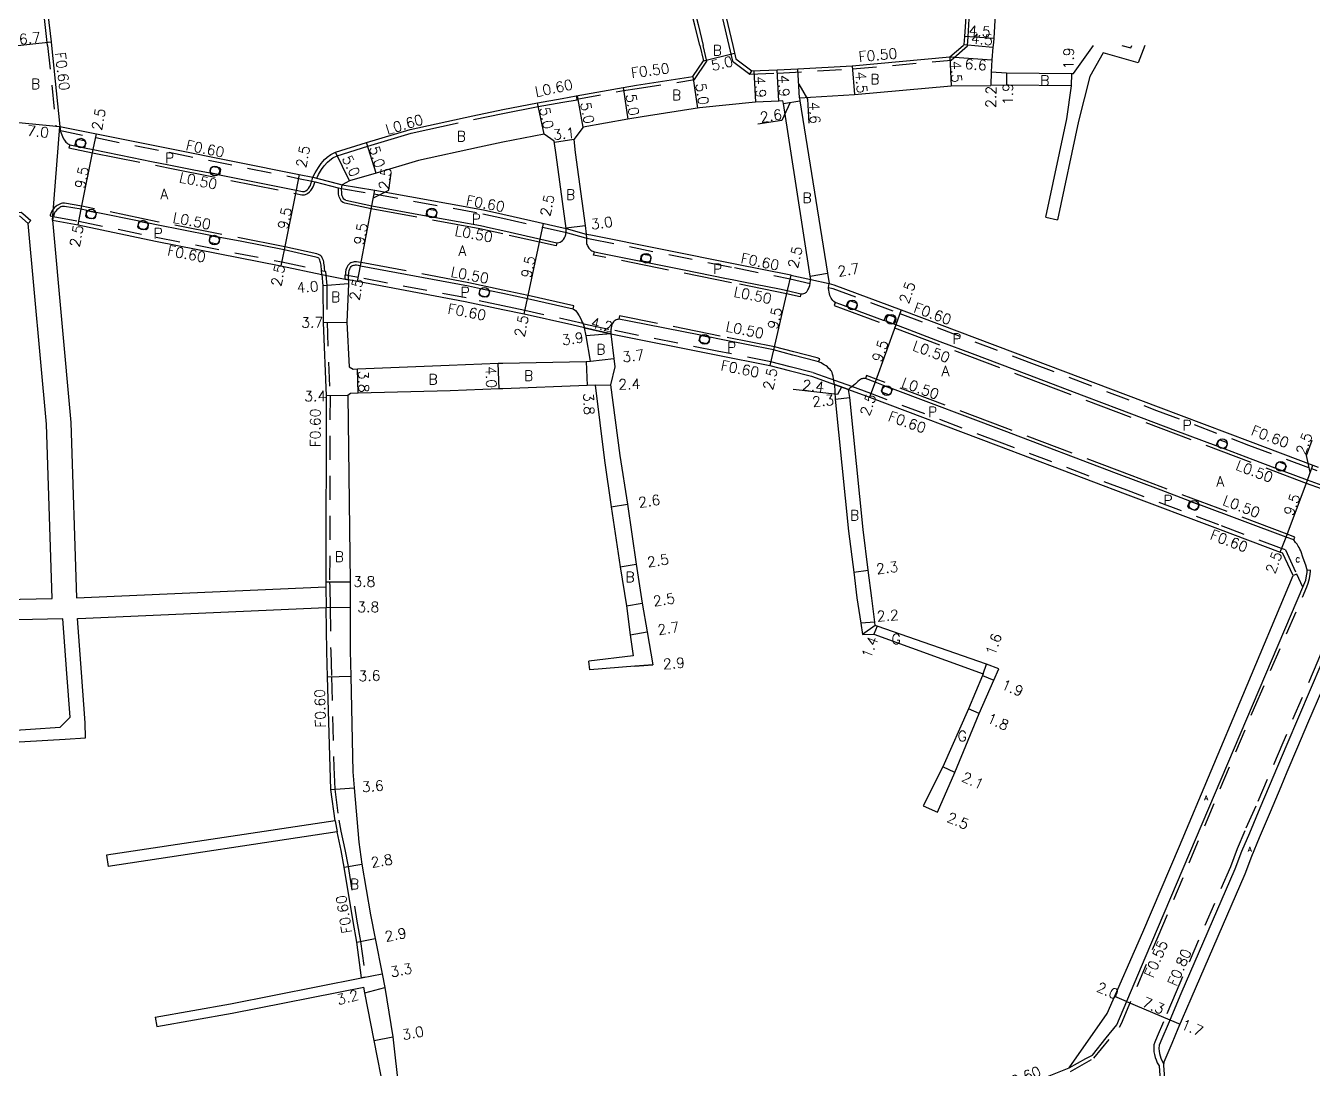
# Model space of a CAD drawing. Header units: metres. Extents: x -2400 to -1599, y -109200 to -108600.
# Drawn here: x -1957.2 to -1756.3, y -109006.1 to -108843.2 of the extents above; entities that cross this region are included whole.
import ezdxf

# ---------------------------------------------------------------- set-up
doc = ezdxf.new("R2010")
doc.units = ezdxf.units.M
doc.header["$LTSCALE"] = 2.5
doc.linetypes.add('22320', pattern=[2.5, 1.5, -1])
doc.linetypes.add('22330', pattern=[4, 3, -1])
doc.layers.get('0').update_dxf_attribs({"color": 150, "lineweight": 50})
for name, color, linetype in [('2101000', 7, 'Continuous'), ('2101001', 1, 'Continuous'), ('2102000', 4, 'Continuous'), ('2102001', 191, 'Continuous'), ('2213000', 3, 'Continuous'), ('2227000', 1, 'Continuous'), ('2232000', 120, '22320'), ('2233000', 120, '22330'), ('2236000', 3, 'Continuous'), ('2238000', 3, 'Continuous'), ('9107000', 4, 'Continuous'), ('9201100', 215, 'Continuous'), ('9201500', 222, 'Continuous'), ('9201600', 215, 'Continuous'), ('9202100', 82, 'Continuous'), ('9202200', 82, 'Continuous'), ('9203500', 155, 'Continuous')]:
    doc.layers.add(name, color=color, linetype=linetype)
doc.styles.add('Dm_Anotation', font='txt.shx', dxfattribs={"bigfont": 'pscdm.shx'})

# ---------------------------------------------------------------- blocks, each defined once
blk = doc.blocks.new('223800')
at = {"color": 0, "linetype": 'Continuous'}
blk.add_circle((0, 0), 0.75, dxfattribs=at)

msp = doc.modelspace()

# ---------------------------------------------------------------- linework, layer by layer
at = {"layer": '2101000'}
for points in [[(-1908.98, -108776.72), (-1916.37, -108777.68), (-1918.15, -108777.94), (-1930.75, -108779.24), (-1938.07, -108780.11), (-1959.38, -108782.37), (-1960.82, -108784.17), (-1959.71, -108793.77), (-1957.76, -108809.19), (-1956.15, -108821.52), (-1953.26, -108845.77), (-1953.19, -108846.31)], [(-1852.01, -108846.31), (-1852.76, -108843.17), (-1855.01, -108834.55), (-1857.2, -108825.4), (-1859.71, -108815.52), (-1862.52, -108804.13), (-1865.64, -108791.4), (-1864.84, -108787.3), (-1863.26, -108780.38), (-1863.03, -108779.34)], [(-1810.91, -108846.31), (-1810.73, -108846.16), (-1810.63, -108844.93), (-1810.39, -108841.15), (-1809.61, -108833.57), (-1809.08, -108828.33), (-1808.25, -108824.86), (-1809.74, -108822.26), (-1814.26, -108820.9), (-1822.47, -108818.2), (-1830.6, -108818.74), (-1851.05, -108819.91), (-1852.82, -108822.33), (-1852.35, -108824.2), (-1850.16, -108833.33), (-1847.91, -108841.96), (-1846.87, -108846.31)], [(-1803.13, -108828.85), (-1804.5, -108828.79), (-1805.04, -108834.04), (-1805.9, -108841.44), (-1806.14, -108845.22), (-1806.23, -108846.31)], [(-1953.19, -108846.31), (-1951.89, -108858.97), (-1946.17, -108860.12), (-1934.71, -108862.41), (-1914.51, -108866.47), (-1912.38, -108866.9), (-1912.03, -108866.19), (-1911.54, -108865.35), (-1911.09, -108864.73), (-1910.56, -108864.14), (-1910.14, -108863.73), (-1909.58, -108863.34), (-1908.86, -108862.97), (-1904.02, -108861.47), (-1897.19, -108859.44), (-1887.45, -108857.3), (-1882.77, -108856.31)], [(-1852.01, -108846.31), (-1851.45, -108848.7)], [(-1846.87, -108846.31), (-1846.37, -108848.43), (-1843.9, -108850.3)], [(-1843.9, -108850.3), (-1839.91, -108850.12), (-1836.7, -108849.95), (-1828.22, -108849.49), (-1813, -108848.12), (-1810.91, -108846.31)], [(-1806.23, -108846.31), (-1806.25, -108846.57), (-1806.42, -108848.58), (-1806.53, -108850.43), (-1804.14, -108850.6), (-1793.97, -108850.7), (-1793.71, -108850.7)], [(-1853.12, -108851.19), (-1851.45, -108848.7)], [(-1882.77, -108856.31), (-1877.35, -108855.27), (-1873.5, -108854.59), (-1871.29, -108854.2), (-1863.99, -108852.86), (-1861.87, -108852.53), (-1853.12, -108851.19)], [(-1836.46, -108854.49), (-1827.87, -108853.98), (-1812.77, -108852.61), (-1806.58, -108852.58)], [(-1793.99, -108852.6), (-1804.14, -108852.5), (-1806.58, -108852.58)], [(-1837.79, -108882.15), (-1834.7, -108882.87), (-1834.79, -108882.31), (-1838.95, -108855.37), (-1839.03, -108854.98), (-1839.66, -108855.01), (-1843.31, -108855.18), (-1852.05, -108856.08), (-1861.01, -108857.46), (-1863.23, -108857.8), (-1870.21, -108859.09)], [(-1836.46, -108854.49), (-1836.38, -108854.97), (-1832.09, -108881.88), (-1831.84, -108883.49), (-1831.07, -108883.66), (-1820.59, -108887.59), (-1800.04, -108895.33), (-1780.49, -108902.74)], [(-1882.77, -108861.42), (-1886.38, -108862.18), (-1895.93, -108864.28), (-1902.52, -108866.24), (-1906.66, -108867.47), (-1907.8, -108868.06)], [(-1874.75, -108861.27), (-1876.32, -108860.17), (-1882.77, -108861.42)], [(-1872.87, -108874.88), (-1874.42, -108863.4), (-1874.75, -108861.27)], [(-1871.65, -108861.01), (-1871.45, -108863.03), (-1869.9, -108874.42), (-1869.72, -108875.77)], [(-1907.8, -108868.06), (-1902.72, -108868.89), (-1885.75, -108871.99), (-1882.77, -108872.66)], [(-1956.83, -108874.09), (-1958.16, -108872.92)], [(-1953.05, -108873.61), (-1949.04, -108874.33), (-1936.98, -108876.85), (-1917.37, -108880.69), (-1911, -108882.07), (-1910.84, -108883.83), (-1910.79, -108889.54), (-1910.32, -108901), (-1910.38, -108930.06), (-1910.37, -108930.82)], [(-1882.77, -108872.66), (-1872.87, -108874.88)], [(-1869.72, -108875.77), (-1869, -108875.9), (-1846.48, -108880.41)], [(-1846.48, -108880.41), (-1837.82, -108882.14), (-1837.79, -108882.15)], [(-1882.77, -108887.56), (-1888.61, -108886.31), (-1905.41, -108883.14), (-1906.82, -108882.88), (-1906.85, -108883.55), (-1907.09, -108889.51), (-1906.74, -108896.47), (-1906.13, -108896.82), (-1905.43, -108896.81), (-1891.11, -108896.23), (-1883.48, -108895.93), (-1882.77, -108895.92)], [(-1869.99, -108890.39), (-1871.98, -108889.94), (-1879.44, -108888.27), (-1882.77, -108887.56)], [(-1882.77, -108895.92), (-1869.72, -108895.63), (-1869.05, -108895.62), (-1869.72, -108891.66)], [(-1869.72, -108891.66), (-1869.99, -108890.39)], [(-1865.89, -108891.31), (-1865.42, -108895.18), (-1865.27, -108896.5), (-1865.93, -108899.28), (-1864.48, -108910.31), (-1863.29, -108917.93), (-1861.92, -108927.29), (-1861.02, -108933.38), (-1860.24, -108937.85), (-1859.32, -108943), (-1862.16, -108943.21)], [(-1865.89, -108891.31), (-1849.43, -108894.61), (-1841.1, -108896.26)], [(-1841.1, -108896.26), (-1838.07, -108897.07), (-1834.59, -108897.96), (-1831, -108899.24), (-1830.9, -108901.52), (-1828.79, -108922.11), (-1827.99, -108928.5), (-1827.49, -108932.53), (-1826.89, -108936.47), (-1826.64, -108938.23), (-1824.84, -108938.21), (-1807.77, -108944.41), (-1807.87, -108944.63), (-1810.05, -108949.85), (-1814.09, -108958.92), (-1817.16, -108965)], [(-1882.77, -108899.91), (-1883.32, -108899.93), (-1890.97, -108900.23), (-1905.33, -108900.61), (-1906.53, -108900.64), (-1906.92, -108900.95), (-1906.58, -108930.02), (-1906.57, -108933.98), (-1906.58, -108940.78), (-1906.46, -108944.75), (-1906.14, -108959.7), (-1905.95, -108962.17), (-1905.22, -108970.65), (-1904.73, -108974.1), (-1903.4, -108982.01), (-1902.67, -108985.72), (-1901.6, -108991.22), (-1901.18, -108993.37), (-1899.92, -109001.05), (-1898.99, -109009.42)], [(-1868.33, -108899.36), (-1869.58, -108899.38), (-1882.77, -108899.91)], [(-1868.33, -108899.36), (-1866.89, -108911.11), (-1865.82, -108918.31), (-1864.42, -108927.69), (-1863.44, -108933.77), (-1862.86, -108938.29), (-1862.39, -108941.58)], [(-1814.91, -108965.97), (-1812.19, -108959.79), (-1808.4, -108950.58), (-1806.12, -108945.37), (-1805.35, -108943.61), (-1807.25, -108942.9), (-1824.34, -108936.94), (-1824.63, -108936.84), (-1824.7, -108936.31), (-1825.17, -108932.56), (-1825.71, -108928.21), (-1826.5, -108921.87), (-1828.6, -108901.29), (-1828.78, -108900.02), (-1825.51, -108901.23), (-1805.41, -108908.8), (-1785.61, -108916.3)], [(-1780.49, -108902.74), (-1766.12, -108908.14), (-1756.31, -108911.81), (-1755.48, -108912.13)], [(-1785.61, -108916.3), (-1771.21, -108921.72)], [(-1771.21, -108921.72), (-1761.41, -108925.39), (-1761.06, -108925.52)], [(-1794.35, -109005.9), (-1788.43, -108997.42), (-1782.86, -108984.69), (-1777.13, -108971.29), (-1767.24, -108947.78), (-1759.38, -108929.07), (-1761.06, -108925.52)], [(-1908.94, -108967.31), (-1909.57, -108962.46), (-1909.71, -108958.97), (-1910.1, -108944.84), (-1910.21, -108940.89), (-1910.32, -108934.02)], [(-1746.21, -108932.17), (-1749.01, -108933.22), (-1751.89, -108939.92), (-1752.93, -108942.39), (-1754.83, -108946.72), (-1757.18, -108952.16), (-1758.73, -108955.83), (-1760.4, -108959.75), (-1761.32, -108962.05), (-1763, -108965.99), (-1764.69, -108969.99), (-1765.92, -108972.89), (-1766.95, -108975.64), (-1775.4, -108995.11), (-1777.38, -108999.82), (-1778.35, -109002.09), (-1779.61, -109005), (-1779.65, -109005.51)], [(-1904.81, -108991.84), (-1905.56, -108986.28), (-1906.1, -108983.07), (-1907.5, -108974.57), (-1908, -108971.94), (-1908.61, -108969.05)], [(-1958.1, -109020.89), (-1952.21, -109020.15), (-1951.88, -109023.25), (-1951.19, -109028.68), (-1950.59, -109035.92), (-1949.75, -109043.03), (-1948.5, -109050.24), (-1945.35, -109064.25), (-1932.64, -109059.57), (-1920.83, -109055.25), (-1899.96, -109047.93), (-1894.18, -109045.83), (-1894.45, -109044.94), (-1895.93, -109040.72), (-1897.69, -109033.9), (-1901.01, -109010.84), (-1901.21, -109009.83), (-1902.82, -109001.61), (-1904.28, -108994.18), (-1904.45, -108993.3)], [(-1870.88, -109036.17), (-1848.36, -109027.13), (-1832.91, -109020.91), (-1827.93, -109018.96), (-1804.25, -109009.85), (-1795.4, -109006.32), (-1794.35, -109005.9)], [(-1779.65, -109005.51), (-1779.19, -109011.6)]]:
    msp.add_lwpolyline(points, dxfattribs=at)
at = {"layer": '2101000', "flags": 128}
msp.add_lwpolyline([(-1870.21, -108859.09), (-1871.65, -108861.01)], dxfattribs=at)
at = {"layer": '2101001'}
msp.add_lwpolyline([(-1817.16, -108965), (-1814.91, -108965.97)], dxfattribs=at)
at = {"layer": '2102000'}
for points in [[(-1782.56, -108846.31), (-1783.58, -108849.01), (-1789.08, -108847.46), (-1791.15, -108851.19), (-1792.88, -108858.13), (-1796.16, -108873.54)], [(-1793.71, -108850.7), (-1790.59, -108846.31)], [(-1786.14, -108846.31), (-1784.74, -108846.71), (-1784.59, -108846.31)], [(-1798.02, -108873.14), (-1794.75, -108857.79), (-1793.99, -108852.6)], [(-1953.05, -108873.61), (-1950.19, -108905.17), (-1949.3, -108932.54), (-1910.37, -108930.82)], [(-1970.54, -108933.02), (-1953.09, -108932.63), (-1953.99, -108905.41), (-1956.83, -108874.09)], [(-1960.93, -108955.14), (-1951.05, -108954.58), (-1947.88, -108954.39), (-1947.93, -108952.04), (-1948.48, -108944.19), (-1949.12, -108935.74), (-1949.02, -108935.74), (-1910.32, -108934.02)], [(-1961.09, -108953.32), (-1951.84, -108952.73), (-1950.3, -108951.17), (-1950.78, -108944.36), (-1951.42, -108935.79), (-1970.47, -108936.21)], [(-1862.39, -108941.58), (-1869.32, -108942.39)], [(-1862.16, -108943.21), (-1869.16, -108943.75)], [(-1908.94, -108967.31), (-1944.61, -108972.67)], [(-1908.61, -108969.05), (-1944.34, -108974.45)], [(-1937.03, -108997.97), (-1925.27, -108995.88), (-1904.81, -108991.84)], [(-1936.77, -108999.45), (-1924.98, -108997.35), (-1904.45, -108993.3)]]:
    msp.add_lwpolyline(points, dxfattribs=at)
at = {"layer": '2102001'}
for points in [[(-1798.02, -108873.14), (-1796.16, -108873.54)], [(-1869.16, -108943.75), (-1869.32, -108942.39)], [(-1944.61, -108972.67), (-1944.34, -108974.45)], [(-1937.03, -108997.97), (-1936.77, -108999.45)]]:
    msp.add_lwpolyline(points, dxfattribs=at)
at = {"layer": '2213000'}
for points in [[(-1951.89, -108858.97), (-1951.86, -108859.34), (-1951.82, -108859.59), (-1951.69, -108860.03), (-1951.47, -108860.52), (-1951.29, -108860.89), (-1951.17, -108861.11), (-1951.06, -108861.26), (-1950.95, -108861.39), (-1950.81, -108861.52), (-1950.65, -108861.66), (-1950.48, -108861.75), (-1950.32, -108861.82), (-1949.52, -108861.98), (-1948.05, -108862.28), (-1946.66, -108862.57), (-1940.62, -108863.82)], [(-1937.59, -108864.41), (-1934.89, -108864.93), (-1930.97, -108865.72)], [(-1914.04, -108869.12), (-1913.87, -108869.13), (-1913.79, -108869.12), (-1913.71, -108869.1), (-1913.49, -108869), (-1913.24, -108868.81), (-1913.08, -108868.64), (-1912.91, -108868.39), (-1912.78, -108868.16), (-1912.7, -108867.94), (-1912.54, -108867.49), (-1912.38, -108866.9)], [(-1907.26, -108870.48), (-1907.41, -108870.41), (-1907.54, -108870.31), (-1907.66, -108870.13), (-1907.73, -108869.98), (-1907.8, -108869.77), (-1907.85, -108869.62), (-1907.88, -108869.44), (-1907.9, -108869.26), (-1907.91, -108868.73), (-1907.8, -108868.06)], [(-1923.75, -108876.89), (-1926.9, -108876.28), (-1928.37, -108875.99), (-1936.8, -108874.34), (-1938.06, -108874.07), (-1939.53, -108873.77), (-1946.2, -108872.37), (-1947.67, -108872.06), (-1948.54, -108871.88), (-1951.18, -108871.43), (-1951.38, -108871.44), (-1951.56, -108871.48), (-1951.71, -108871.53), (-1951.87, -108871.61), (-1952.01, -108871.69), (-1952.16, -108871.81), (-1952.35, -108871.97), (-1952.53, -108872.17), (-1952.66, -108872.35), (-1952.77, -108872.58), (-1952.89, -108872.95), (-1952.91, -108873.03), (-1953.05, -108873.61)], [(-1874.32, -108877.12), (-1874.02, -108877.09), (-1873.82, -108877.02), (-1873.66, -108876.93), (-1873.45, -108876.77), (-1873.26, -108876.58), (-1873.1, -108876.35), (-1873.01, -108876.13), (-1872.94, -108875.81), (-1872.88, -108875.42), (-1872.86, -108875.13), (-1872.87, -108874.88)], [(-1869.72, -108875.77), (-1869.7, -108876.46), (-1869.71, -108876.74), (-1869.7, -108876.94), (-1869.68, -108877.1), (-1869.67, -108877.22), (-1869.62, -108877.38), (-1869.55, -108877.54), (-1869.48, -108877.7), (-1869.31, -108877.94), (-1869.16, -108878.11), (-1869.02, -108878.25), (-1868.88, -108878.35), (-1868.72, -108878.45), (-1868.45, -108878.55), (-1866.93, -108878.86)], [(-1911, -108882.07), (-1911.04, -108881.45), (-1911.06, -108881.16), (-1911.09, -108880.88), (-1911.12, -108880.62), (-1911.16, -108880.4), (-1911.19, -108880.22), (-1911.24, -108880.02), (-1911.29, -108879.84), (-1911.36, -108879.7), (-1911.41, -108879.61), (-1911.49, -108879.53), (-1911.58, -108879.47), (-1911.7, -108879.41), (-1911.91, -108879.34)], [(-1906.82, -108882.88), (-1906.82, -108882.31), (-1906.79, -108881.75), (-1906.75, -108881.46), (-1906.65, -108881.17), (-1906.53, -108880.97), (-1906.4, -108880.82), (-1906.31, -108880.74), (-1906.23, -108880.68), (-1906.14, -108880.64), (-1906.02, -108880.61), (-1905.89, -108880.59), (-1905.74, -108880.58), (-1905.6, -108880.58), (-1905.35, -108880.61), (-1904.94, -108880.69)], [(-1838.36, -108884.58), (-1836.24, -108885.08), (-1835.96, -108885.06), (-1835.77, -108885.02), (-1835.63, -108884.98), (-1835.53, -108884.94), (-1835.44, -108884.88), (-1835.37, -108884.82), (-1835.29, -108884.74), (-1835.23, -108884.66), (-1835.14, -108884.48), (-1835.05, -108884.31), (-1834.96, -108884.06), (-1834.85, -108883.76), (-1834.78, -108883.47), (-1834.76, -108883.3), (-1834.7, -108882.87)], [(-1830.02, -108886.75), (-1830.87, -108886.44), (-1831.1, -108886.28), (-1831.25, -108886.14), (-1831.4, -108885.93), (-1831.51, -108885.77), (-1831.62, -108885.56), (-1831.71, -108885.32), (-1831.78, -108885.08), (-1831.84, -108884.83), (-1831.89, -108884.53), (-1831.91, -108884.23), (-1831.9, -108884.09), (-1831.87, -108883.81), (-1831.84, -108883.49)], [(-1871.76, -108887.43), (-1871.42, -108887.68), (-1871.2, -108887.96), (-1870.85, -108888.51), (-1870.59, -108889), (-1870.35, -108889.5), (-1870.23, -108889.78), (-1869.99, -108890.39)], [(-1863.01, -108889.34), (-1864.63, -108889.02), (-1864.81, -108889.08), (-1864.93, -108889.11), (-1865.07, -108889.16), (-1865.23, -108889.24), (-1865.38, -108889.35), (-1865.49, -108889.46), (-1865.6, -108889.61), (-1865.68, -108889.75), (-1865.73, -108889.88), (-1865.81, -108890.14), (-1865.85, -108890.37), (-1865.87, -108890.63), (-1865.87, -108890.87), (-1865.89, -108891.31)], [(-1831, -108899.24), (-1831.14, -108898.35), (-1831.22, -108897.94), (-1831.29, -108897.64), (-1831.36, -108897.37), (-1831.4, -108897.25), (-1831.46, -108897.14), (-1831.55, -108897.03), (-1831.65, -108896.91), (-1831.85, -108896.72), (-1832.09, -108896.5), (-1832.31, -108896.32), (-1832.59, -108896.15), (-1832.84, -108896), (-1833.09, -108895.87), (-1833.46, -108895.71)], [(-1826.15, -108898.32), (-1826.26, -108898.3), (-1826.38, -108898.29), (-1826.49, -108898.3), (-1826.58, -108898.31), (-1826.66, -108898.33), (-1826.77, -108898.37), (-1826.92, -108898.45), (-1827.1, -108898.57), (-1827.33, -108898.75), (-1827.72, -108899.11), (-1827.96, -108899.32), (-1828.29, -108899.58), (-1828.52, -108899.78), (-1828.78, -108900.02)], [(-1794.35, -109005.9), (-1791.75, -109004.42), (-1790.73, -109003.91), (-1788.57, -109001.2), (-1786.93, -108999.19), (-1782.49, -108988.7), (-1757.72, -108930.51), (-1757.45, -108929.77), (-1757.3, -108929.12), (-1757.21, -108928.6), (-1757.24, -108928.15), (-1757.26, -108928.03), (-1757.43, -108927.43), (-1757.83, -108926.33), (-1758.23, -108925.21), (-1758.34, -108924.93), (-1758.47, -108924.69), (-1758.6, -108924.49), (-1758.79, -108924.17), (-1759.02, -108923.87), (-1759.31, -108923.5)], [(-1754.92, -108942.61), (-1760.38, -108955.41), (-1764.6, -108965.34), (-1766.24, -108969.24), (-1767.46, -108972.1), (-1768.49, -108974.87), (-1776.95, -108994.36), (-1778.93, -108999.07), (-1779.9, -109001.34), (-1780.34, -109002.34), (-1780.36, -109002.86), (-1780.34, -109003.28), (-1780.27, -109003.66), (-1780.18, -109004.02), (-1780.05, -109004.37), (-1779.91, -109004.72), (-1779.62, -109005.2)]]:
    msp.add_lwpolyline(points, dxfattribs=at)
at = {"layer": '2227000'}
for points in [[(-1940.62, -108863.82), (-1937.59, -108864.41)], [(-1930.97, -108865.72), (-1928.44, -108866.22), (-1926.97, -108866.52), (-1919.43, -108868.03), (-1915, -108868.92), (-1914.04, -108869.12)], [(-1907.26, -108870.48), (-1903.18, -108871.35), (-1894.69, -108872.9), (-1893.22, -108873.17), (-1886.24, -108874.44), (-1884.68, -108874.79), (-1882.77, -108875.22)], [(-1882.77, -108875.22), (-1874.32, -108877.12)], [(-1911.91, -108879.34), (-1916.88, -108878.24), (-1923.75, -108876.89)], [(-1866.93, -108878.86), (-1854.7, -108881.31), (-1847.86, -108882.69), (-1846.97, -108882.86), (-1845.2, -108883.22), (-1839.59, -108884.33)], [(-1904.94, -108880.69), (-1888.13, -108883.85), (-1886.26, -108884.25), (-1884.8, -108884.57), (-1882.77, -108885)], [(-1882.77, -108885), (-1878.92, -108885.82), (-1871.76, -108887.43)], [(-1839.59, -108884.33), (-1838.36, -108884.58)], [(-1754.88, -108915.02), (-1757.19, -108914.15), (-1760.79, -108912.8), (-1762.2, -108912.28), (-1765.66, -108910.98), (-1770.02, -108909.35), (-1771.42, -108908.82), (-1777.7, -108906.46), (-1786.52, -108903.13), (-1792.03, -108901.04), (-1800.92, -108897.67), (-1809.47, -108894.45), (-1814.49, -108892.56), (-1819.93, -108890.51), (-1821.44, -108889.94), (-1821.83, -108889.79), (-1823.24, -108889.27), (-1823.35, -108889.23), (-1827.15, -108887.82), (-1827.76, -108887.59), (-1829.16, -108887.07), (-1830.02, -108886.75)], [(-1833.46, -108895.71), (-1833.86, -108895.57), (-1837.47, -108894.65), (-1840.53, -108893.83), (-1848.91, -108892.16), (-1850.44, -108891.85), (-1851.91, -108891.55), (-1863.01, -108889.34)], [(-1759.31, -108923.5), (-1760.52, -108923.05), (-1774.11, -108917.96), (-1775.51, -108917.43), (-1779.98, -108915.75), (-1786.96, -108913.12), (-1804.53, -108906.46), (-1821.96, -108899.89), (-1823.36, -108899.37), (-1824.66, -108898.87), (-1826.15, -108898.32)]]:
    msp.add_lwpolyline(points, dxfattribs=at)
at = {"layer": '2232000'}
for points in [[(-1862.77, -108780.49), (-1864.35, -108787.4), (-1865.12, -108791.39), (-1862.03, -108804.01), (-1859.23, -108815.4), (-1856.72, -108825.28), (-1854.53, -108834.42), (-1852.27, -108843.05), (-1851.5, -108846.31)], [(-1953.8, -108846.31), (-1953.85, -108845.85), (-1956.74, -108821.59), (-1958.35, -108809.26), (-1960.3, -108793.84), (-1961.41, -108784.24), (-1960.82, -108784.17)], [(-1810.24, -108846.31), (-1810.13, -108844.97), (-1809.89, -108841.2), (-1809.12, -108833.63), (-1808.58, -108828.41), (-1807.77, -108825)], [(-1953.8, -108846.31), (-1952.5, -108858.91), (-1951.89, -108858.97)], [(-1852.83, -108851.65), (-1850.91, -108848.79), (-1851.5, -108846.31)], [(-1844.21, -108850.81), (-1839.89, -108850.62), (-1828.18, -108849.99), (-1812.8, -108848.6), (-1810.25, -108846.4), (-1810.24, -108846.31)], [(-1871.29, -108854.2), (-1871.19, -108854.69), (-1863.91, -108853.35), (-1861.79, -108853.03), (-1852.83, -108851.65)], [(-1951.89, -108858.97), (-1952.01, -108859.56), (-1946.29, -108860.71), (-1934.83, -108863), (-1914.63, -108867.06), (-1912.51, -108867.49), (-1912.06, -108867.6), (-1908.39, -108868.53), (-1907.92, -108868.65), (-1902.82, -108869.48), (-1885.87, -108872.58), (-1882.77, -108873.27)], [(-1912.38, -108866.9), (-1911.78, -108867.05), (-1907.8, -108868.06)], [(-1999.05, -109028.92), (-2000.85, -109029.5), (-2005.25, -109028.42), (-2005.51, -109027.36), (-2006.9, -109021.63), (-2008.02, -109016.68), (-2009.34, -109002.85), (-2009.63, -109000), (-2010.89, -108986.37), (-2011.54, -108979.31), (-2013.51, -108957.06), (-2015.82, -108930.8), (-2016.25, -108926), (-2017.99, -108906.47), (-2020.34, -108876.12), (-2020.43, -108874.97), (-2020.21, -108874.95), (-2016.55, -108874.63), (-1961.6, -108872.38), (-1957.94, -108872.32), (-1957.65, -108872.57), (-1956.43, -108873.64), (-1956.83, -108874.09)], [(-1953.05, -108873.61), (-1952.91, -108873.03), (-1948.92, -108873.74), (-1936.86, -108876.26), (-1917.25, -108880.1), (-1910.53, -108881.56), (-1910.44, -108881.58), (-1910.24, -108883.8), (-1910.19, -108889.52), (-1909.72, -108900.99), (-1909.78, -108930.06), (-1909.77, -108930.81), (-1909.72, -108934.01), (-1909.61, -108940.88), (-1909.5, -108944.82), (-1909.11, -108958.95), (-1908.98, -108962.41), (-1908.35, -108967.21), (-1908.02, -108968.94), (-1907.42, -108971.82), (-1906.91, -108974.47), (-1905.51, -108982.97), (-1904.97, -108986.19), (-1904.22, -108991.73), (-1904.81, -108991.84)], [(-1882.77, -108873.27), (-1876.54, -108874.67), (-1873.02, -108875.46)], [(-1869.86, -108876.35), (-1869.12, -108876.49), (-1846.6, -108881), (-1837.93, -108882.73), (-1834.78, -108883.47), (-1834.76, -108883.3), (-1834.7, -108882.87)], [(-1882.77, -108886.94), (-1888.49, -108885.72), (-1905.3, -108882.55), (-1907.32, -108882.17), (-1907.39, -108882.16), (-1907.42, -108882.77), (-1906.82, -108882.88)], [(-1831.9, -108884.09), (-1831.87, -108883.81), (-1831.84, -108883.49)], [(-1831.9, -108884.09), (-1831.24, -108884.23), (-1820.8, -108888.15), (-1800.25, -108895.89), (-1780.73, -108903.29)], [(-1870.26, -108889.72), (-1879.32, -108887.68), (-1882.77, -108886.94)], [(-1870.26, -108889.72), (-1869.87, -108889.8), (-1865.75, -108890.73)], [(-1840.91, -108895.69), (-1849.32, -108894.02), (-1865.73, -108890.73), (-1865.75, -108890.73)], [(-1785.37, -108915.75), (-1805.21, -108908.24), (-1825.31, -108900.66), (-1828.27, -108899.57), (-1830.8, -108898.68), (-1834.41, -108897.38), (-1837.92, -108896.49), (-1840.91, -108895.69)], [(-1828.78, -108900.02), (-1831, -108899.24)], [(-1780.73, -108903.29), (-1766.37, -108908.69), (-1756.53, -108912.37), (-1755.7, -108912.68)], [(-1770.98, -108921.16), (-1785.37, -108915.75)], [(-1760.59, -108925.06), (-1761.2, -108924.83), (-1770.98, -108921.16)], [(-1760.59, -108925.06), (-1758.85, -108928.82), (-1759.38, -108929.07)], [(-1794.13, -109006.45), (-1790.5, -109004.38), (-1786.5, -108999.52), (-1786.2, -108998.94), (-1780.47, -108985.39), (-1765.44, -108949.63), (-1757.26, -108930.82), (-1757.04, -108930.22), (-1756.86, -108929.54), (-1756.73, -108928.85), (-1756.71, -108928.36), (-1756.72, -108928.21), (-1757.24, -108928.25)], [(-1910.37, -108930.82), (-1910.32, -108934.02)], [(-1750.48, -108931.57), (-1751.05, -108931.33), (-1752, -108933.67), (-1755.56, -108942.34), (-1761.02, -108955.14), (-1765.24, -108965.07), (-1766.95, -108968.88), (-1768.16, -108971.73), (-1769.19, -108974.49), (-1777.66, -108994.01), (-1779.64, -108998.71), (-1780.61, -109000.99), (-1781, -109001.87), (-1781.14, -109002.32), (-1781.17, -109002.86), (-1781.14, -109003.37), (-1781.06, -109003.83), (-1780.95, -109004.26), (-1780.8, -109004.66), (-1780.64, -109005.08), (-1780.32, -109005.59)], [(-1908.94, -108967.31), (-1908.61, -108969.05)], [(-1780.32, -109005.59), (-1779.86, -109011.65), (-1778.25, -109023.15)]]:
    msp.add_lwpolyline(points, dxfattribs=at)
at = {"layer": '2232000', "flags": 128}
for points in [[(-1873.02, -108875.46), (-1869.86, -108876.35)], [(-1872.87, -108874.88), (-1869.72, -108875.77)], [(-1869.99, -108890.39), (-1865.89, -108891.31)]]:
    msp.add_lwpolyline(points, dxfattribs=at)
at = {"layer": '2233000'}
for points in [[(-1853.44, -108822.33), (-1852.93, -108824.35), (-1850.74, -108833.48), (-1848.49, -108842.11), (-1847.49, -108846.31)], [(-1847.49, -108846.31), (-1846.91, -108848.78), (-1844.21, -108850.81)], [(-1844.21, -108850.81), (-1843.9, -108850.3)], [(-1882.77, -108856.93), (-1877.24, -108855.86), (-1873.38, -108855.18), (-1871.17, -108854.79), (-1871.19, -108854.69)], [(-1911.78, -108867.05), (-1911.5, -108866.47), (-1911.04, -108865.68), (-1910.62, -108865.11), (-1910.13, -108864.56), (-1909.76, -108864.2), (-1909.27, -108863.85), (-1908.63, -108863.53), (-1903.84, -108862.04), (-1897.04, -108860.02), (-1887.32, -108857.89), (-1882.77, -108856.93)], [(-1950.32, -108861.82), (-1950.46, -108862.29), (-1946.77, -108863.06), (-1934.99, -108865.42), (-1915.1, -108869.41), (-1914.11, -108869.61), (-1913.86, -108869.63), (-1913.69, -108869.61), (-1913.54, -108869.57), (-1913.24, -108869.43), (-1912.91, -108869.18), (-1912.7, -108868.96), (-1912.48, -108868.66), (-1912.33, -108868.37), (-1912.23, -108868.12), (-1912.07, -108867.64), (-1912.06, -108867.6)], [(-1882.77, -108875.73), (-1886.34, -108874.93), (-1903.28, -108871.84), (-1907.43, -108870.96), (-1907.68, -108870.83), (-1907.91, -108870.65), (-1908.1, -108870.37), (-1908.19, -108870.16), (-1908.28, -108869.93), (-1908.33, -108869.73), (-1908.38, -108869.51), (-1908.4, -108869.29), (-1908.41, -108868.7), (-1908.39, -108868.53)], [(-1910.53, -108881.56), (-1910.54, -108881.44), (-1910.56, -108881.12), (-1910.59, -108880.82), (-1910.63, -108880.55), (-1910.66, -108880.32), (-1910.7, -108880.11), (-1910.76, -108879.89), (-1910.82, -108879.67), (-1910.92, -108879.45), (-1911.02, -108879.3), (-1911.17, -108879.14), (-1911.32, -108879.04), (-1911.5, -108878.94), (-1911.78, -108878.85), (-1916.77, -108877.75), (-1936.7, -108873.85), (-1948.45, -108871.39), (-1951.14, -108870.93), (-1951.45, -108870.94), (-1951.7, -108871), (-1951.9, -108871.07), (-1952.11, -108871.17), (-1952.29, -108871.28), (-1952.48, -108871.42), (-1952.7, -108871.61), (-1952.92, -108871.85), (-1953.09, -108872.1), (-1953.24, -108872.39), (-1953.37, -108872.81), (-1953.4, -108872.9), (-1952.91, -108873.03)], [(-1874.42, -108877.61), (-1882.77, -108875.73)], [(-1874.32, -108877.12), (-1874.42, -108877.61)], [(-1836.24, -108885.08), (-1836.36, -108885.56), (-1838.46, -108885.07), (-1847.07, -108883.35), (-1868.61, -108879.03), (-1868.45, -108878.55)], [(-1882.77, -108884.49), (-1888.03, -108883.36), (-1904.85, -108880.19), (-1905.27, -108880.12), (-1905.57, -108880.07), (-1905.76, -108880.08), (-1905.95, -108880.09), (-1906.13, -108880.12), (-1906.31, -108880.17), (-1906.49, -108880.25), (-1906.63, -108880.36), (-1906.75, -108880.47), (-1906.93, -108880.66), (-1907.11, -108880.96), (-1907.24, -108881.34), (-1907.29, -108881.7), (-1907.32, -108882.17)], [(-1871.76, -108887.43), (-1871.65, -108886.94), (-1878.81, -108885.33), (-1882.77, -108884.49)], [(-1830.87, -108886.44), (-1831.05, -108886.91), (-1821.61, -108890.41), (-1801.1, -108898.14), (-1757.36, -108914.62), (-1755.05, -108915.49), (-1754.96, -108915.25)], [(-1840.37, -108893.35), (-1848.82, -108891.67), (-1864.53, -108888.53), (-1864.63, -108889.02)], [(-1833.46, -108895.71), (-1833.27, -108895.25), (-1833.28, -108895.25), (-1833.71, -108895.09), (-1837.34, -108894.16), (-1840.37, -108893.35)], [(-1759.31, -108923.5), (-1759.13, -108923.04), (-1760.35, -108922.58), (-1784.55, -108913.5), (-1804.36, -108906), (-1824.49, -108898.4), (-1825.98, -108897.85), (-1826.15, -108898.32)]]:
    msp.add_lwpolyline(points, dxfattribs=at)
at = {"layer": '2236000'}
for points in [[(-1948.05, -108862.28), (-1949.52, -108861.98), (-1949.34, -108861.13), (-1949.09, -108860.95), (-1948.09, -108861.15), (-1947.87, -108861.43)], [(-1926.97, -108866.52), (-1928.44, -108866.22), (-1928.27, -108865.37), (-1928.01, -108865.19), (-1927.02, -108865.39), (-1926.8, -108865.67)], [(-1947.67, -108872.06), (-1946.2, -108872.37), (-1946.38, -108873.22), (-1946.64, -108873.4), (-1947.63, -108873.2), (-1947.85, -108872.91)], [(-1939.53, -108873.77), (-1938.06, -108874.07), (-1938.23, -108874.92), (-1938.49, -108875.11), (-1939.49, -108874.9), (-1939.7, -108874.61)], [(-1893.22, -108873.17), (-1894.69, -108872.9), (-1894.54, -108872.05), (-1894.29, -108871.86), (-1893.29, -108872.04), (-1893.06, -108872.32)], [(-1928.37, -108875.99), (-1926.9, -108876.28), (-1927.06, -108877.13), (-1927.32, -108877.31), (-1928.32, -108877.12), (-1928.54, -108876.84)], [(-1859.79, -108880.2), (-1861.27, -108879.92), (-1861.1, -108879.07), (-1860.85, -108878.88), (-1859.85, -108879.07), (-1859.63, -108879.35)], [(-1886.26, -108884.25), (-1884.8, -108884.57), (-1884.98, -108885.41), (-1885.24, -108885.6), (-1886.23, -108885.39), (-1886.45, -108885.1)], [(-1827.76, -108887.59), (-1829.16, -108887.07), (-1828.86, -108886.26), (-1828.58, -108886.11), (-1827.63, -108886.47), (-1827.46, -108886.78)], [(-1821.83, -108889.79), (-1823.24, -108889.27), (-1822.94, -108888.46), (-1822.66, -108888.31), (-1821.7, -108888.67), (-1821.53, -108888.98)], [(-1851.91, -108891.55), (-1850.44, -108891.85), (-1850.62, -108892.7), (-1850.88, -108892.88), (-1851.87, -108892.68), (-1852.09, -108892.4)], [(-1823.36, -108899.37), (-1821.96, -108899.89), (-1822.25, -108900.71), (-1822.53, -108900.86), (-1823.49, -108900.51), (-1823.66, -108900.2)], [(-1770.02, -108909.35), (-1771.42, -108908.82), (-1771.11, -108908.01), (-1770.83, -108907.86), (-1769.88, -108908.22), (-1769.71, -108908.53)], [(-1760.79, -108912.8), (-1762.2, -108912.28), (-1761.89, -108911.47), (-1761.61, -108911.33), (-1760.66, -108911.68), (-1760.49, -108911.99)], [(-1775.51, -108917.43), (-1774.11, -108917.96), (-1774.41, -108918.77), (-1774.7, -108918.91), (-1775.65, -108918.55), (-1775.82, -108918.24)]]:
    msp.add_lwpolyline(points, close=True, dxfattribs=at)
at = {"layer": '9107000'}
for points in [[(-1907.26, -108870.48), (-1903.18, -108871.35), (-1894.69, -108872.9), (-1893.22, -108873.17), (-1886.24, -108874.44), (-1884.68, -108874.79), (-1882.77, -108875.22)], [(-1882.77, -108875.22), (-1874.32, -108877.12)], [(-1904.94, -108880.69), (-1888.13, -108883.85), (-1886.26, -108884.25), (-1884.8, -108884.57), (-1882.77, -108885)], [(-1882.77, -108885), (-1878.92, -108885.82), (-1871.76, -108887.43)], [(-1839.59, -108884.33), (-1838.36, -108884.58)], [(-1794.35, -109005.9), (-1791.75, -109004.42), (-1790.73, -109003.91), (-1788.57, -109001.2), (-1786.93, -108999.19), (-1782.49, -108988.7), (-1757.72, -108930.51), (-1757.45, -108929.77), (-1757.3, -108929.12), (-1757.21, -108928.6), (-1757.24, -108928.15), (-1757.26, -108928.03), (-1757.43, -108927.43), (-1757.83, -108926.33), (-1758.23, -108925.21), (-1758.34, -108924.93), (-1758.47, -108924.69), (-1758.6, -108924.49), (-1758.79, -108924.17), (-1759.02, -108923.87), (-1759.31, -108923.5)], [(-1754.92, -108942.61), (-1760.38, -108955.41), (-1764.6, -108965.34), (-1766.24, -108969.24), (-1767.46, -108972.1), (-1768.49, -108974.87), (-1776.95, -108994.36), (-1778.93, -108999.07), (-1779.9, -109001.34), (-1780.34, -109002.34), (-1780.36, -109002.86), (-1780.34, -109003.28), (-1780.27, -109003.66), (-1780.18, -109004.02), (-1780.05, -109004.37), (-1779.91, -109004.72), (-1779.62, -109005.2)]]:
    msp.add_lwpolyline(points, dxfattribs=at)
at = {"layer": '9201100'}
for points in [[(-1806.14, -108845.22), (-1810.63, -108844.93)], [(-1959.92, -108846.46), (-1953.26, -108845.77)], [(-1851.45, -108848.7), (-1846.58, -108847.54)], [(-1810.73, -108846.16), (-1806.25, -108846.57)], [(-1828.22, -108849.49), (-1827.87, -108853.98)], [(-1813, -108848.12), (-1812.77, -108852.61)], [(-1813, -108848.12), (-1806.42, -108848.58)], [(-1853.12, -108851.19), (-1852.36, -108856.13)], [(-1843.59, -108850.29), (-1843.31, -108855.18)], [(-1839.66, -108855.01), (-1839.91, -108850.12)], [(-1836.46, -108854.49), (-1836.7, -108849.95)], [(-1806.53, -108850.43), (-1806.58, -108852.58)], [(-1804.14, -108850.6), (-1804.14, -108852.5)], [(-1793.99, -108852.6), (-1793.97, -108850.7)], [(-1876.32, -108860.17), (-1877.35, -108855.27)], [(-1838.95, -108855.37), (-1836.38, -108854.97)], [(-1958.86, -108858.28), (-1951.89, -108858.97)], [(-1946.66, -108862.57), (-1946.17, -108860.12)], [(-1902.52, -108866.24), (-1904.02, -108861.47)], [(-1871.65, -108861.01), (-1874.71, -108861.49)], [(-1948.54, -108871.88), (-1946.66, -108862.57)], [(-1906.66, -108867.47), (-1908.86, -108862.97)], [(-1914.51, -108866.47), (-1915, -108868.92)], [(-1915, -108868.92), (-1916.88, -108878.24)], [(-1903.18, -108871.35), (-1902.72, -108868.89)], [(-1904.94, -108880.69), (-1903.18, -108871.35)], [(-1949.04, -108874.33), (-1948.54, -108871.88)], [(-1876.94, -108876.53), (-1876.41, -108874.09)], [(-1872.88, -108874.79), (-1869.9, -108874.42)], [(-1878.92, -108885.82), (-1876.94, -108876.53)], [(-1916.88, -108878.24), (-1917.37, -108880.69)], [(-1905.41, -108883.14), (-1904.94, -108880.69)], [(-1906.85, -108883.55), (-1910.84, -108883.83)], [(-1837.79, -108882.15), (-1838.36, -108884.58)], [(-1834.79, -108882.31), (-1832.09, -108881.88)], [(-1879.44, -108888.27), (-1878.92, -108885.82)], [(-1838.36, -108884.58), (-1840.53, -108893.83)], [(-1820.59, -108887.59), (-1821.44, -108889.94)], [(-1910.79, -108889.54), (-1907.09, -108889.51)], [(-1865.89, -108891.31), (-1869.99, -108890.39)], [(-1865.89, -108891.31), (-1869.72, -108891.66)], [(-1821.44, -108889.94), (-1824.66, -108898.87)], [(-1840.53, -108893.83), (-1841.1, -108896.26)], [(-1869.72, -108895.63), (-1869.58, -108899.38)], [(-1869.05, -108895.62), (-1865.42, -108895.18)], [(-1905.33, -108900.61), (-1905.43, -108896.81)], [(-1883.32, -108899.93), (-1883.48, -108895.93)], [(-1868.33, -108899.36), (-1865.93, -108899.28)], [(-1828.78, -108900.02), (-1831, -108899.24)], [(-1824.66, -108898.87), (-1825.51, -108901.23)], [(-1906.92, -108900.95), (-1910.32, -108901)], [(-1830.9, -108901.52), (-1828.6, -108901.29)], [(-1757.19, -108914.15), (-1756.31, -108911.81)], [(-1760.52, -108923.05), (-1757.19, -108914.15)], [(-1865.82, -108918.31), (-1863.29, -108917.93)], [(-1761.41, -108925.39), (-1760.52, -108923.05)], [(-1864.42, -108927.69), (-1861.92, -108927.29)], [(-1910.38, -108930.06), (-1906.58, -108930.02)], [(-1827.99, -108928.5), (-1825.71, -108928.21)], [(-1910.32, -108934.02), (-1906.57, -108933.98)], [(-1863.44, -108933.77), (-1861.02, -108933.38)], [(-1862.86, -108938.29), (-1860.24, -108937.85)], [(-1824.7, -108936.31), (-1826.89, -108936.47)], [(-1824.34, -108936.94), (-1824.84, -108938.21)], [(-1862.16, -108943.21), (-1859.32, -108943)], [(-1807.77, -108944.41), (-1807.25, -108942.9)], [(-1910.1, -108944.84), (-1906.46, -108944.75)], [(-1807.87, -108944.63), (-1806.12, -108945.37)], [(-1808.4, -108950.58), (-1810.05, -108949.85)], [(-1812.19, -108959.79), (-1814.09, -108958.92)], [(-1909.57, -108962.46), (-1905.95, -108962.17)], [(-1817.16, -108965), (-1814.91, -108965.97)], [(-1907.5, -108974.57), (-1904.73, -108974.1)], [(-1905.56, -108986.28), (-1902.67, -108985.72)], [(-1904.81, -108991.84), (-1901.6, -108991.22)], [(-1904.28, -108994.18), (-1901.18, -108993.37)], [(-1902.82, -109001.61), (-1899.92, -109001.05)]]:
    msp.add_lwpolyline(points, dxfattribs=at)
at = {"layer": '9201100', "flags": 128}
for points in [[(-1863.99, -108852.86), (-1863.23, -108857.8)], [(-1870.21, -108859.09), (-1871.12, -108854.17)], [(-1785.39, -108995.55), (-1787.25, -108994.73)], [(-1785.39, -108995.55), (-1778.65, -108998.39)], [(-1778.65, -108998.39), (-1777.06, -108999.06)]]:
    msp.add_lwpolyline(points, dxfattribs=at)
at = {"layer": '9201600'}
for points in [[(-1836.57, -108852.37), (-1835.19, -108854.68), (-1834.99, -108858.44)], [(-1837.9, -108855.2), (-1839.21, -108858.05), (-1842.93, -108858.63)], [(-1902.95, -108870.12), (-1900.56, -108868.91), (-1900.17, -108866.25)], [(-1829.89, -108899.63), (-1830.53, -108900.8), (-1837.42, -108900.01)]]:
    msp.add_lwpolyline(points, dxfattribs=at)
at = {"layer": '9201600', "flags": 128}
msp.add_lwpolyline([(-1756.73, -108912.93), (-1757.32, -108910.3), (-1756.42, -108907.9)], dxfattribs=at)
at = {"layer": '9202200'}
for points in [[(-1953.05, -108873.61), (-1951.89, -108858.97)], [(-1912.38, -108866.9), (-1907.8, -108868.06)], [(-1872.87, -108874.88), (-1869.72, -108875.77)], [(-1911, -108882.07), (-1906.82, -108882.88)], [(-1834.7, -108882.87), (-1831.84, -108883.49)], [(-1869.99, -108890.39), (-1865.89, -108891.31)], [(-1831, -108899.24), (-1828.78, -108900.02)], [(-1757.88, -108930.89), (-1758.85, -108928.82), (-1759.38, -108929.07)], [(-1824.63, -108936.84), (-1826.64, -108938.23)]]:
    msp.add_lwpolyline(points, dxfattribs=at)

# ---------------------------------------------------------------- block references
at = {"layer": '2238000'}
for p in [(-1948.6, -108861.56), (-1927.69, -108865.91), (-1893.82, -108872.46), (-1946.99, -108872.63), (-1938.89, -108874.36), (-1927.77, -108876.7), (-1885.63, -108884.86), (-1828.18, -108886.84), (-1822.14, -108889.06), (-1822.82, -108900.19), (-1770.44, -108908.47), (-1761.34, -108912.01), (-1774.87, -108918.08)]:
    msp.add_blockref('223800', p, dxfattribs=at)
at = {"layer": '2238000', "rotation": 0.5930873851512353}
for p in [(-1860.38, -108879.53), (-1851.27, -108892.18)]:
    msp.add_blockref('223800', p, dxfattribs=at)

# ---------------------------------------------------------------- texts
at = {"layer": '9201500', "style": 'Dm_Anotation'}
for s, rotation, p in [('4.5', 356.3486, (-1810.09, -108844.79)), ('6.7', 5.8511, (-1958.19, -108846.18)), ('4.5', 354.8004, (-1809.75, -108846)), ('1.9', 89.4478, (-1793.67, -108850.06)), ('5.0', 13.3518, (-1850.03, -108850.3)), ('4.5', 272.9191, (-1812.87, -108848.76)), ('6.6', 355.9694, (-1810.71, -108849.99)), ('4.9', 273.3647, (-1843.44, -108851.13)), ('4.9', 272.9019, (-1839.77, -108850.96)), ('4.5', 274.4171, (-1827.72, -108850.44)), ('5.0', 278.7604, (-1852.69, -108852.33)), ('2.2', 88.8431, (-1805.81, -108856.08)), ('1.9', 89.9, (-1803.14, -108855.63)), ('5.0', 280.4271, (-1870.65, -108855.31)), ('5.0', 278.7318, (-1863.56, -108854.01)), ('4.6', 273.0632, (-1834.97, -108855.17)), ('2.5', 78.6751, (-1945.39, -108859.68)), ('5.0', 281.8775, (-1877.07, -108856.14)), ('2.6', 8.8536, (-1842.48, -108858.36)), ('7.0', 354.281, (-1957.08, -108860.39)), ('3.1', 6.3573, (-1874.83, -108861.08)), ('2.5', 78.6376, (-1913.5, -108865.5)), ('5.0', 296.0351, (-1907.9, -108863.94)), ('5.0', 287.391, (-1903.65, -108862.3)), ('9.5', 78.5825, (-1948.02, -108868.77)), ('2.5', 82.3175, (-1900.56, -108868.91)), ('2.5', 77.9495, (-1875.39, -108873.13)), ('9.5', 78.6374, (-1916.35, -108875.13)), ('3.0', 7.6998, (-1868.9, -108875.06)), ('2.5', 78.582, (-1948.84, -108877.89)), ('9.5', 79.3222, (-1904.46, -108877.57)), ('9.5', 77.9507, (-1878.36, -108882.72)), ('2.5', 76.7859, (-1836.75, -108881.21)), ('2.5', 78.6368, (-1917.37, -108884.04)), ('2.7', 9.0472, (-1830.36, -108882.4)), ('4.0', 4.0482, (-1914.87, -108884.92)), ('2.5', 79.3233, (-1905.17, -108886.24)), ('2.5', 70.1827, (-1819.45, -108886.77)), ('9.5', 76.7903, (-1839.91, -108890.74)), ('3.7', 0.4404, (-1914.2, -108890.37)), ('2.5', 77.949, (-1879.41, -108891.95)), ('4.2', 347.33, (-1869.15, -108890.32)), ('3.9', 8.5803, (-1873.43, -108893.14)), ('3.7', 6.8296, (-1864.01, -108895.77)), ('9.5', 70.1805, (-1823.69, -108895.88)), ('3.8', 271.5033, (-1905.32, -108897.1)), ('4.0', 272.2477, (-1885.44, -108896.4)), ('2.5', 76.7922, (-1840.64, -108900.2)), ('2.4', 1.9631, (-1864.7, -108900.03)), ('2.4', 353.5195, (-1836.08, -108900.07)), ('3.4', 0.8904, (-1913.73, -108901.87)), ('3.8', 272.1823, (-1870.19, -108900.59)), ('2.3', 5.9406, (-1834.38, -108902.76)), ('2.5', 70.1823, (-1825.57, -108904.29)), ('2.5', 69.443, (-1757.55, -108910.34)), ('2.6', 8.4579, (-1861.48, -108918.48)), ('9.5', 69.4422, (-1759.44, -108919.87)), ('2.5', 9.1386, (-1860.1, -108927.8)), ('2.5', 69.1986, (-1762.28, -108928.9)), ('2.3', 7.1189, (-1824.37, -108928.85)), ('3.8', 0.6079, (-1906.07, -108930.82)), ('2.5', 9.0233, (-1859.17, -108933.89)), ('3.8', 0.4974, (-1905.46, -108934.78)), ('2.2', 4.1944, (-1824.33, -108936.22)), ('2.7', 9.3825, (-1858.47, -108938.36)), ('1.4', 68.4185, (-1825.36, -108942.14)), ('1.6', 70.7811, (-1805.96, -108941.65)), ('2.9', 4.3717, (-1857.7, -108943.68)), ('3.6', 1.3106, (-1905.26, -108945.53)), ('1.9', 337.0785, (-1805.09, -108946.67)), ('1.8', 336.0678, (-1807.35, -108951.91)), ('2.1', 335.3738, (-1811.29, -108961.08)), ('3.6', 4.5793, (-1904.7, -108962.87)), ('2.5', 336.7684, (-1813.61, -108967.4)), ('2.8', 9.6125, (-1903.21, -108974.66)), ('2.9', 11.0065, (-1901.01, -108986.21)), ('3.3', 11.0097, (-1900.14, -108991.75)), ('3.2', 14.6599, (-1908.43, -108996.1)), ('2.0', 336.3734, (-1790.25, -108993.89)), ('7.3', 337.1656, (-1783.09, -108996.25)), ('3.0', 10.8323, (-1898.31, -109001.56)), ('1.7', 337.166, (-1777.05, -108999.69))]:
    msp.add_text(s, height=1.6, rotation=rotation, dxfattribs=at).set_placement(p)
at = {"layer": '9202100', "style": 'Dm_Anotation'}
for s, height, p in [('B', 1.6, (-1849.99, -108847.88)), ('B', 1.6, (-1956.4, -108853.12)), ('B', 1.6, (-1825.4, -108852.38)), ('B', 1.6, (-1798.88, -108852.59)), ('B', 1.6, (-1856.36, -108854.87)), ('B', 1.6, (-1889.96, -108861.29)), ('P', 1.6, (-1935.48, -108864.69)), ('A', 1.6, (-1936.21, -108870.31)), ('B', 1.6, (-1872.9, -108870.4)), ('B', 1.6, (-1835.99, -108870.9)), ('P', 1.6, (-1887.62, -108874.21)), ('P', 1.6, (-1937.26, -108876.43)), ('A', 1.6, (-1889.68, -108879.15)), ('P', 1.6, (-1849.94, -108881.98)), ('B', 1.6, (-1909.57, -108886.37)), ('P', 1.6, (-1889.35, -108885.64)), ('P', 1.6, (-1812.61, -108892.88)), ('B', 1.6, (-1868.17, -108894.55)), ('P', 1.6, (-1847.75, -108894.24)), ('B', 1.6, (-1894.35, -108899.23)), ('B', 1.6, (-1879.44, -108898.66)), ('A', 1.6, (-1814.28, -108897.91)), ('P', 1.6, (-1816.39, -108904.33)), ('P', 1.6, (-1776.67, -108906.4)), ('A', 1.6, (-1771.4, -108915.16)), ('P', 1.6, (-1779.65, -108918.09)), ('B', 1.6, (-1828.58, -108920.44)), ('B', 1.6, (-1908.98, -108926.92)), ('C', 0.75, (-1759.02, -108926.98, 5.94)), ('B', 1.6, (-1863.61, -108930.08)), ('G', 1.6, (-1822.1, -108939.76)), ('G', 1.6, (-1811.77, -108954.9)), ('A', 0.75, (-1773.28, -108964.13, 6.45)), ('A', 0.75, (-1766.44, -108972.14, 6.37)), ('B', 1.6, (-1906.61, -108978.01))]:
    msp.add_text(s, height=height, dxfattribs=at).set_placement(p)
at = {"layer": '9203500', "style": 'Dm_Anotation'}
for s, rotation, p in [('F0.60', 276.8014, (-1952.63, -108847.45)), ('F0.50', 5.1565, (-1827.14, -108848.88)), ('F0.50', 7.6099, (-1862.63, -108851.42)), ('L0.60', 11.8774, (-1877.53, -108854.37)), ('L0.60', 16.5325, (-1900.74, -108860.26)), ('F0.60', 348.6366, (-1932.31, -108862.63)), ('L0.50', 348.6377, (-1933.35, -108867.64)), ('F0.60', 349.66, (-1888.56, -108871.25)), ('L0.50', 348.9207, (-1934.35, -108873.93)), ('L0.50', 349.657, (-1890.35, -108875.99)), ('F0.60', 348.9258, (-1935.21, -108879.06)), ('F0.60', 348.7249, (-1845.72, -108880.27)), ('L0.50', 349.326, (-1890.97, -108882.4)), ('L0.50', 348.7323, (-1846.83, -108885.51)), ('F0.60', 349.3219, (-1891.46, -108888.15)), ('F0.60', 339.9537, (-1818.77, -108887.9)), ('L0.50', 348.7323, (-1848.05, -108890.93)), ('L0.50', 339.9553, (-1818.94, -108893.85)), ('F0.60', 348.7249, (-1848.83, -108896.99)), ('L0.50', 340.2377, (-1820.66, -108899.59)), ('F0.60', 89.8789, (-1911.22, -108909.03)), ('F0.60', 340.2398, (-1822.75, -108904.84)), ('F0.60', 339.3256, (-1766.1, -108907.06)), ('L0.50', 339.2001, (-1768.51, -108912.48)), ('L0.50', 339.2001, (-1770.54, -108917.97)), ('F0.60', 339.1995, (-1772.51, -108923.33)), ('F0.60', 91.6115, (-1910.38, -108952.77)), ('F0.60', 99.5121, (-1906.26, -108984.79)), ('F0.55', 67.0405, (-1781.24, -108991.97)), ('F0.80', 66.5465, (-1777.62, -108993.3)), ('F0.60', 21.7911, (-1804.2, -109009.26))]:
    msp.add_text(s, height=1.6, rotation=rotation, dxfattribs=at).set_placement(p)

doc.saveas('drawing.dxf')
